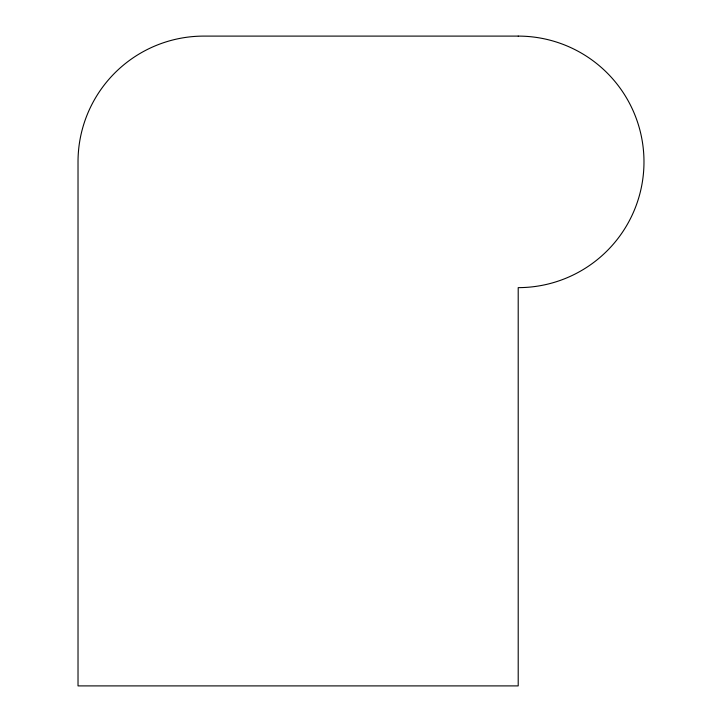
<?xml version="1.0" encoding="UTF-8"?>
<svg xmlns="http://www.w3.org/2000/svg" width="722" height="722" viewBox="0 0 722 722"><rect width="100%" height="100%" fill="white"/><g stroke="black" fill="none" stroke-linecap="round" stroke-linejoin="round"><path stroke-width="1.08" d="M518.206 36.1L203.794 36.1A125.763 125.763 0 0 0 78.021 161.863L78.021 685.9L518.206 685.9L518.206 287.636A125.763 125.763 0 0 0 643.979 161.863A125.763 125.763 0 0 0 518.206 36.1"/></g></svg>
